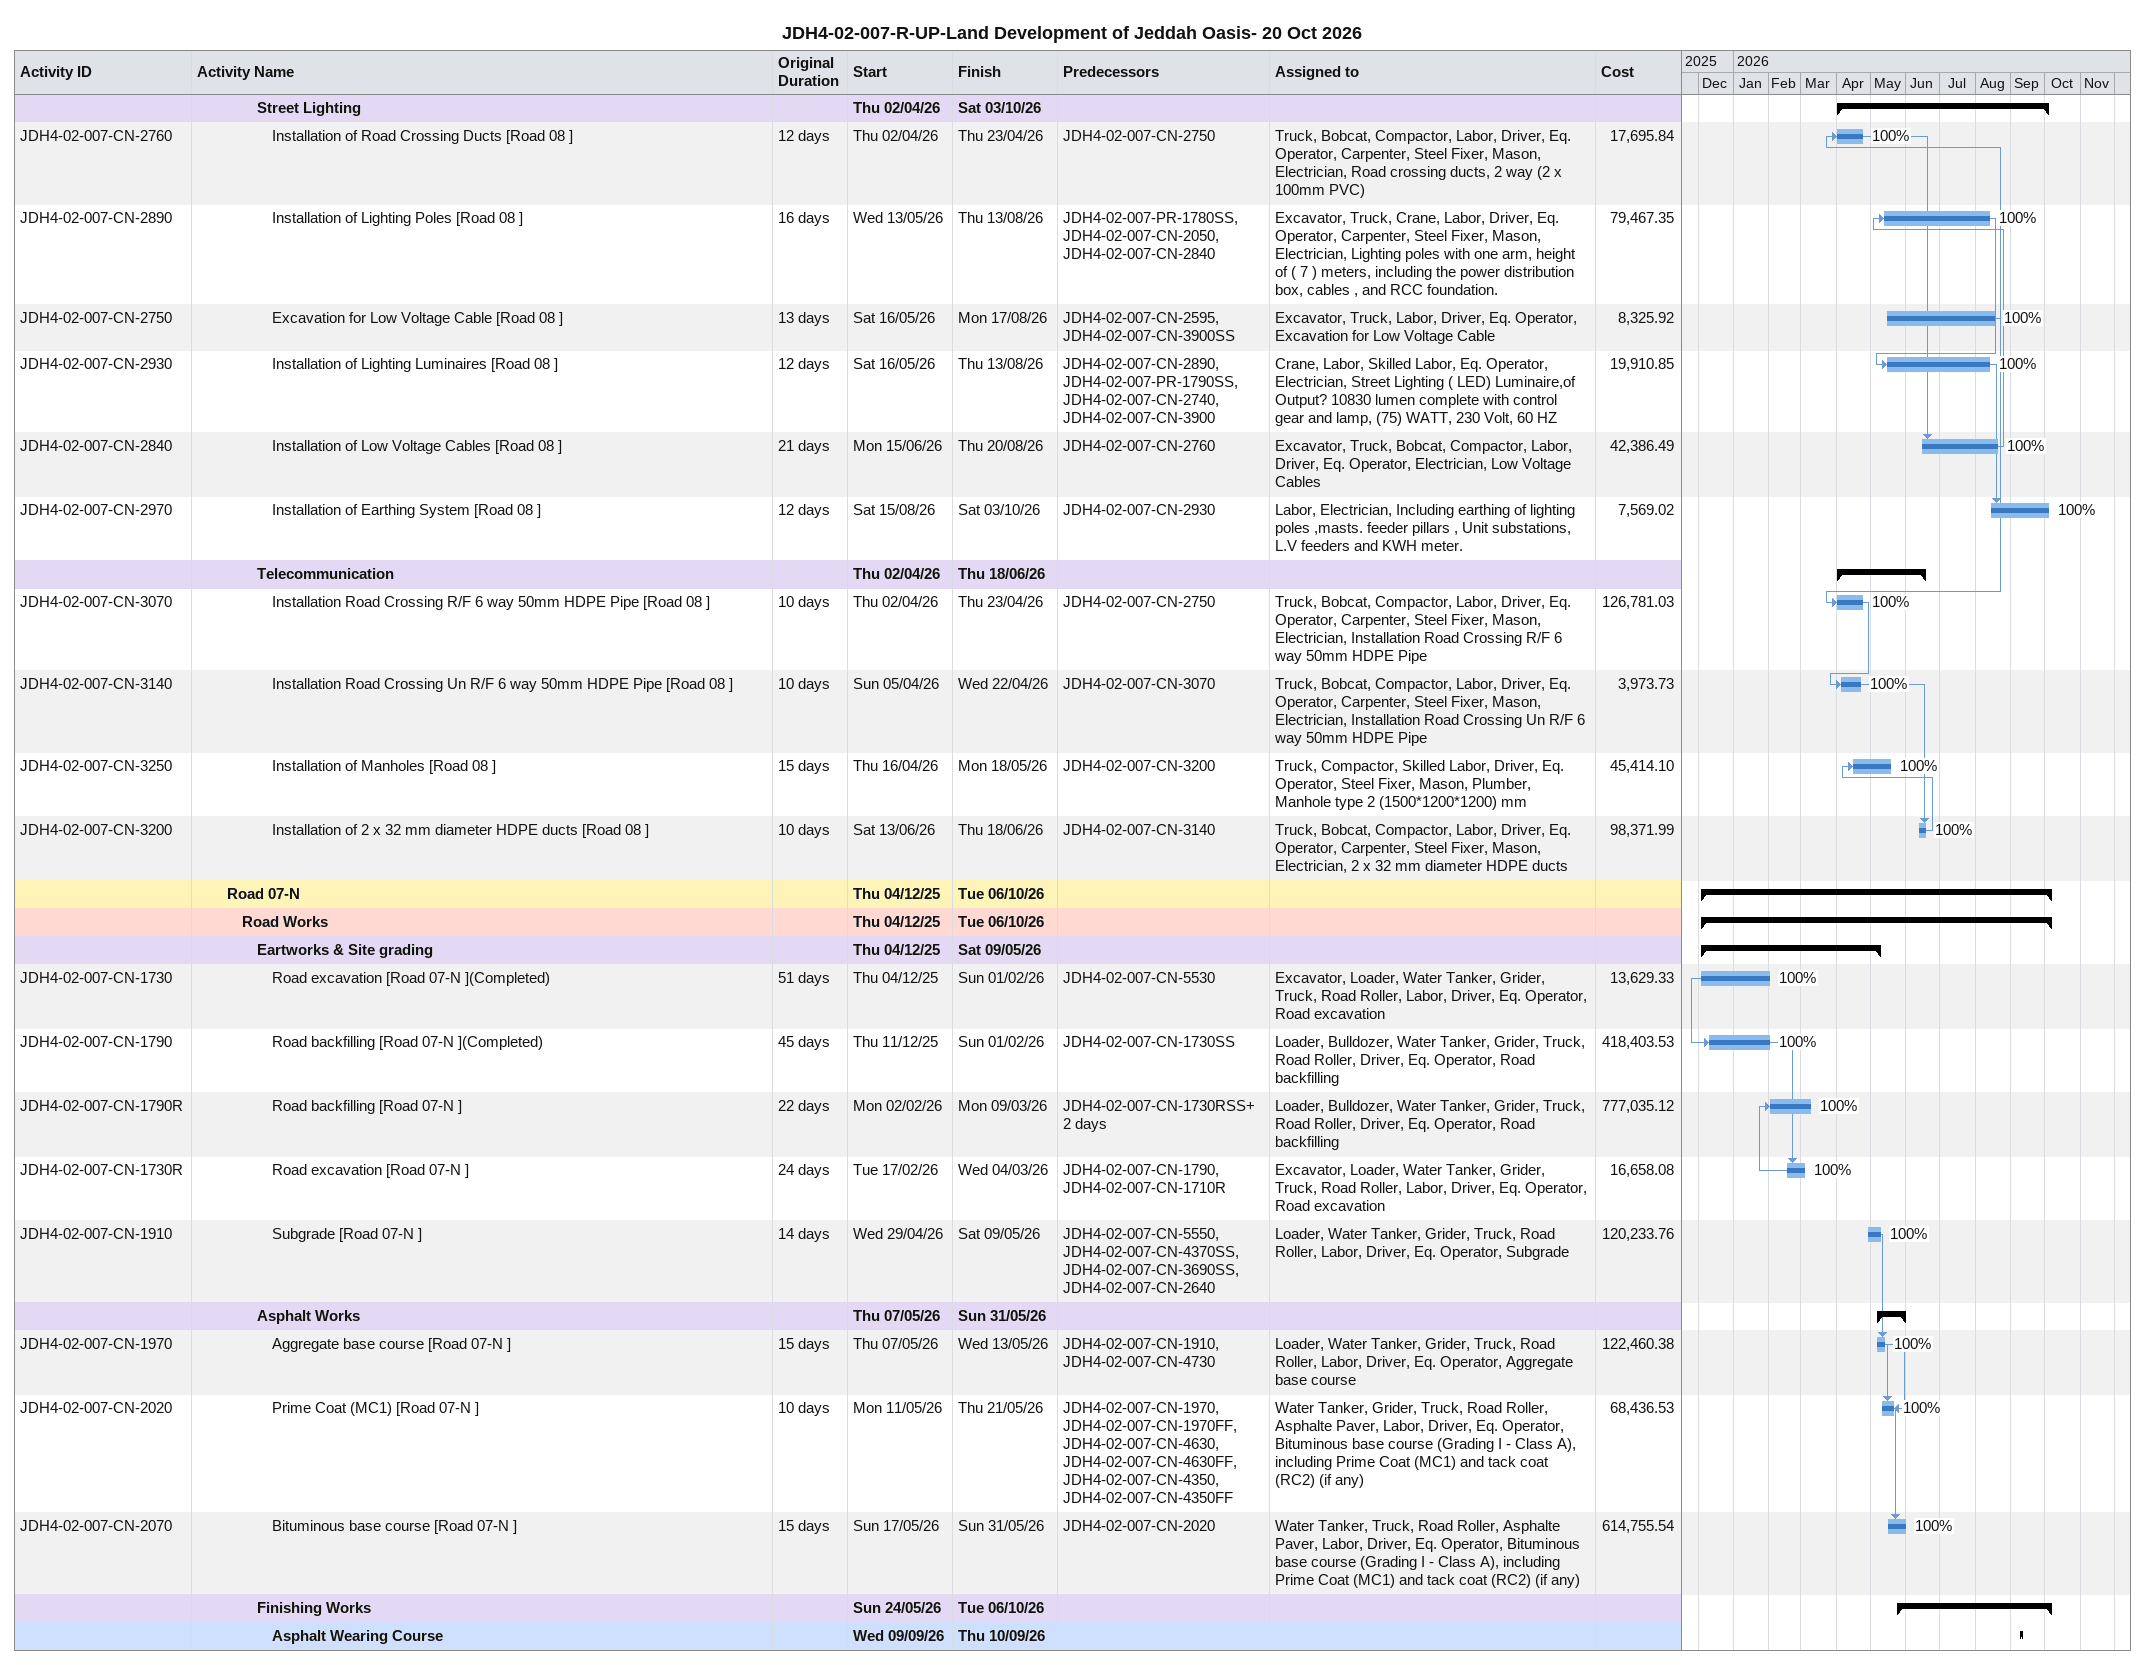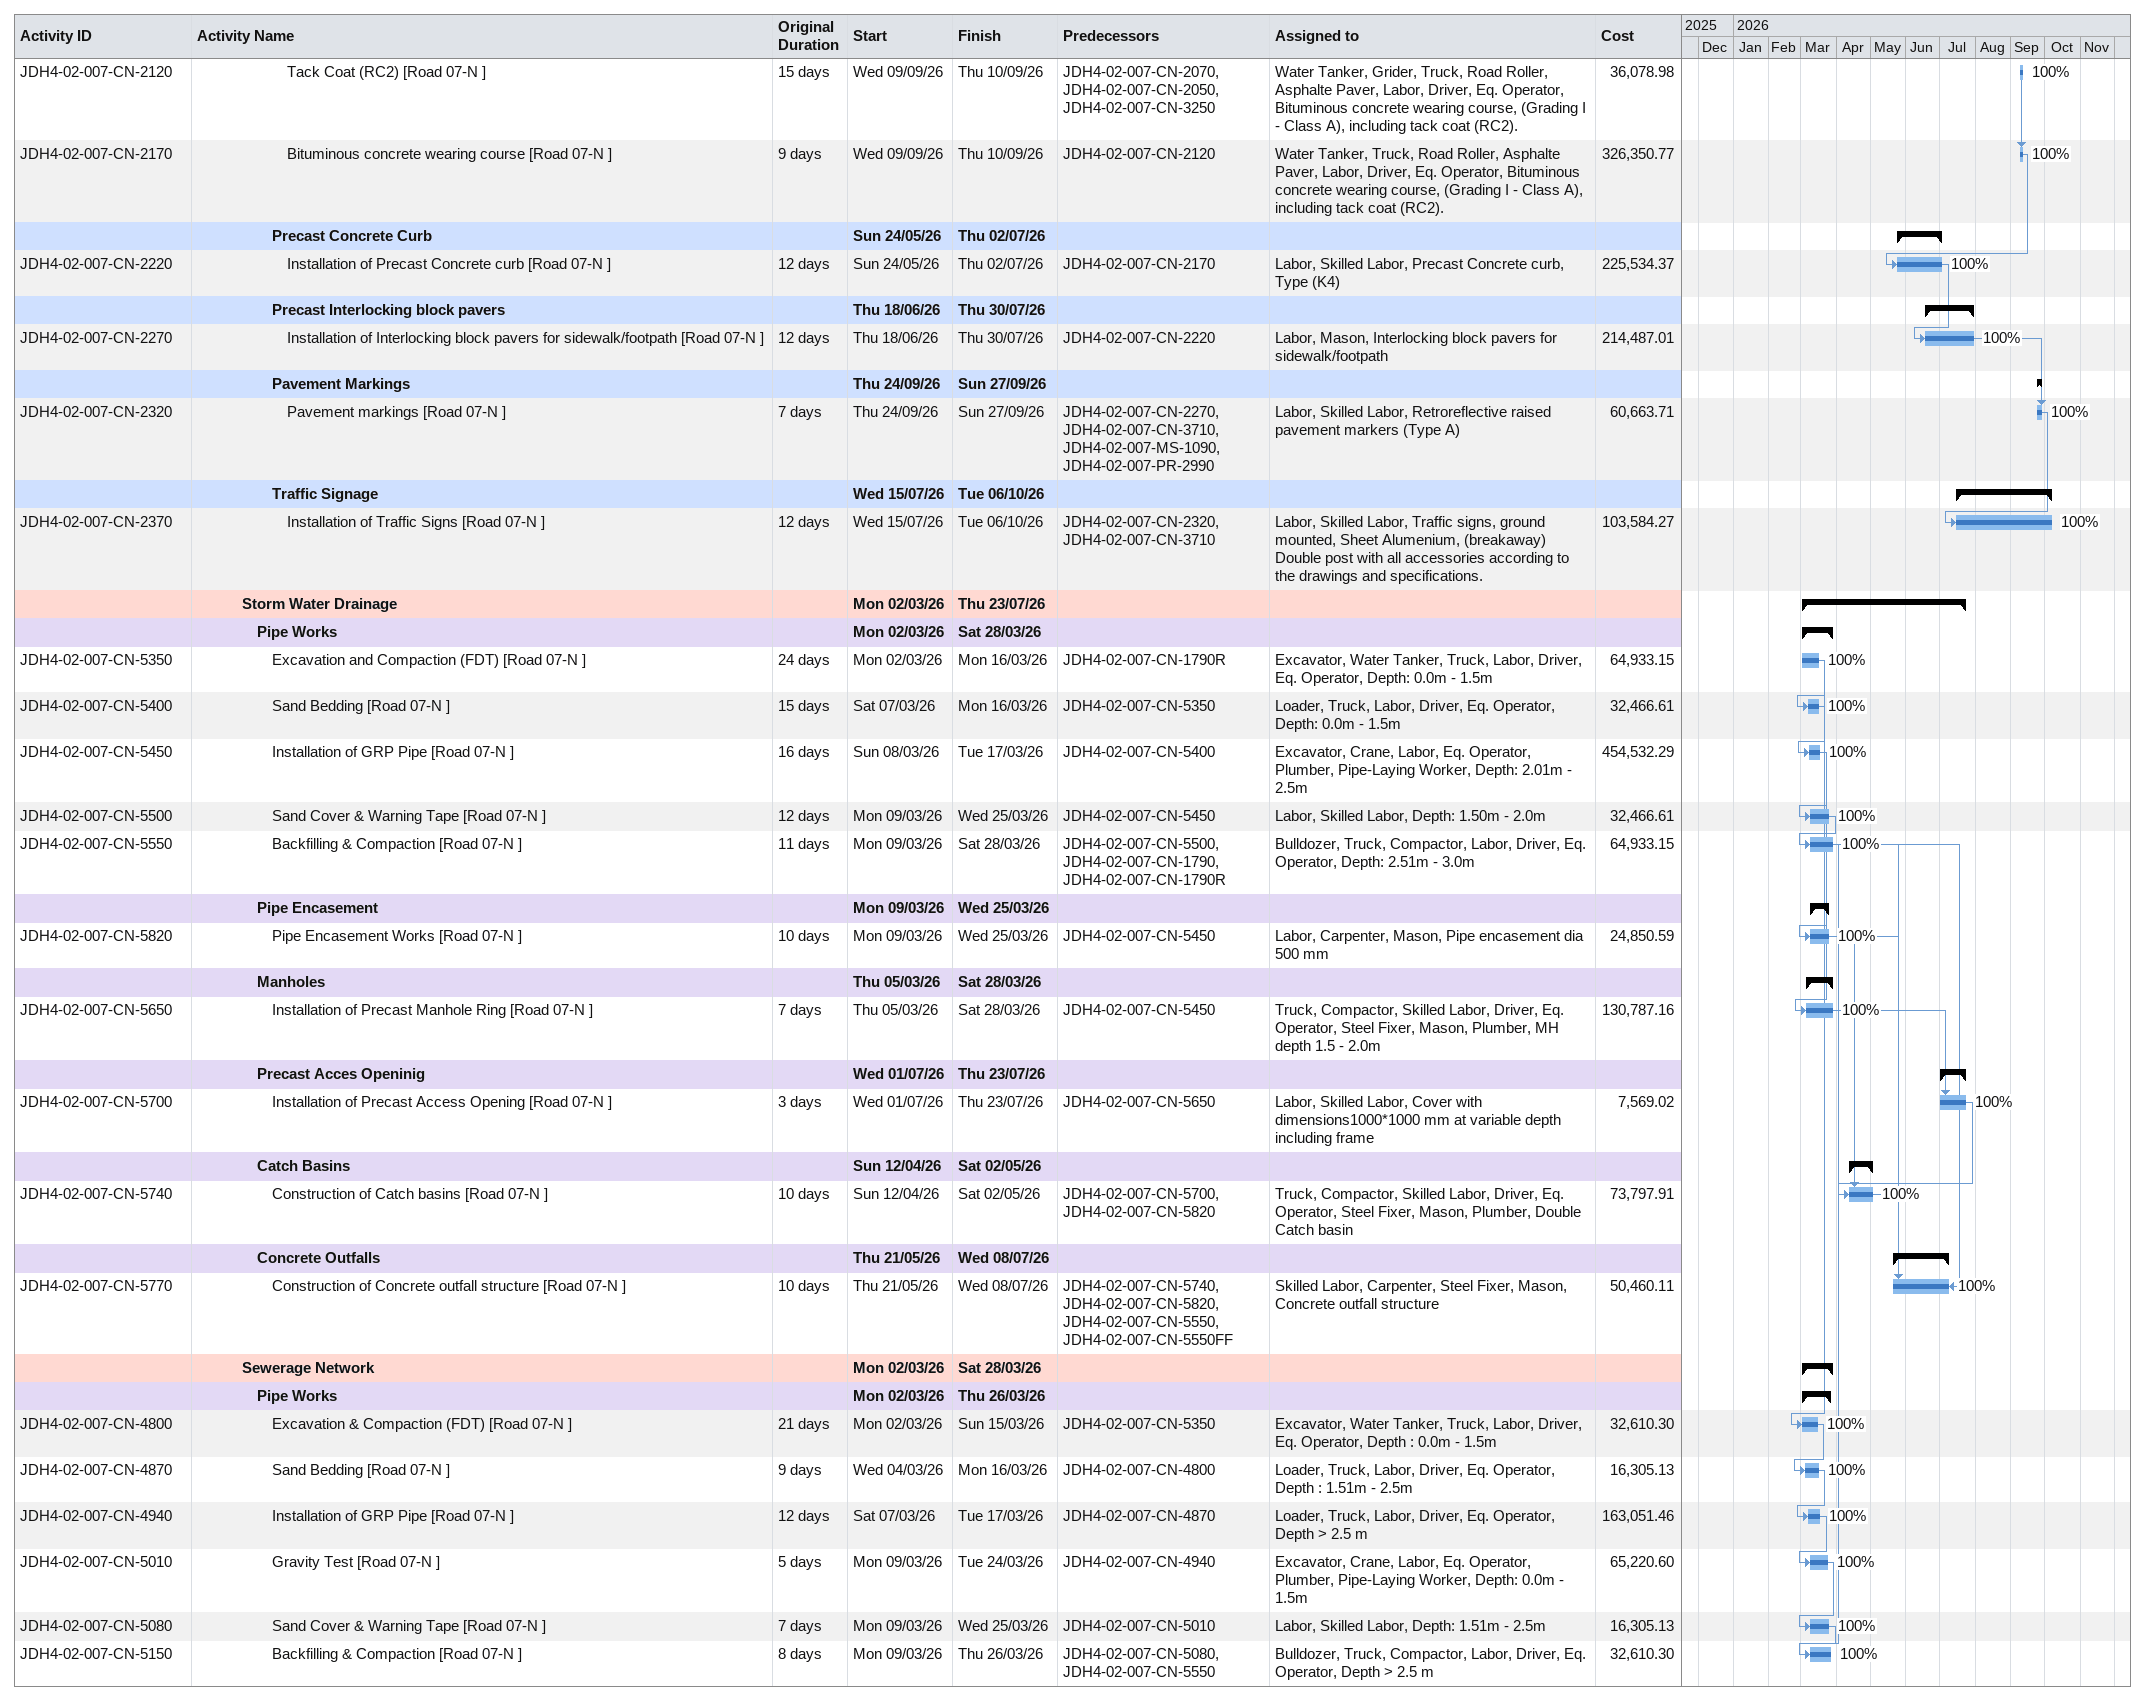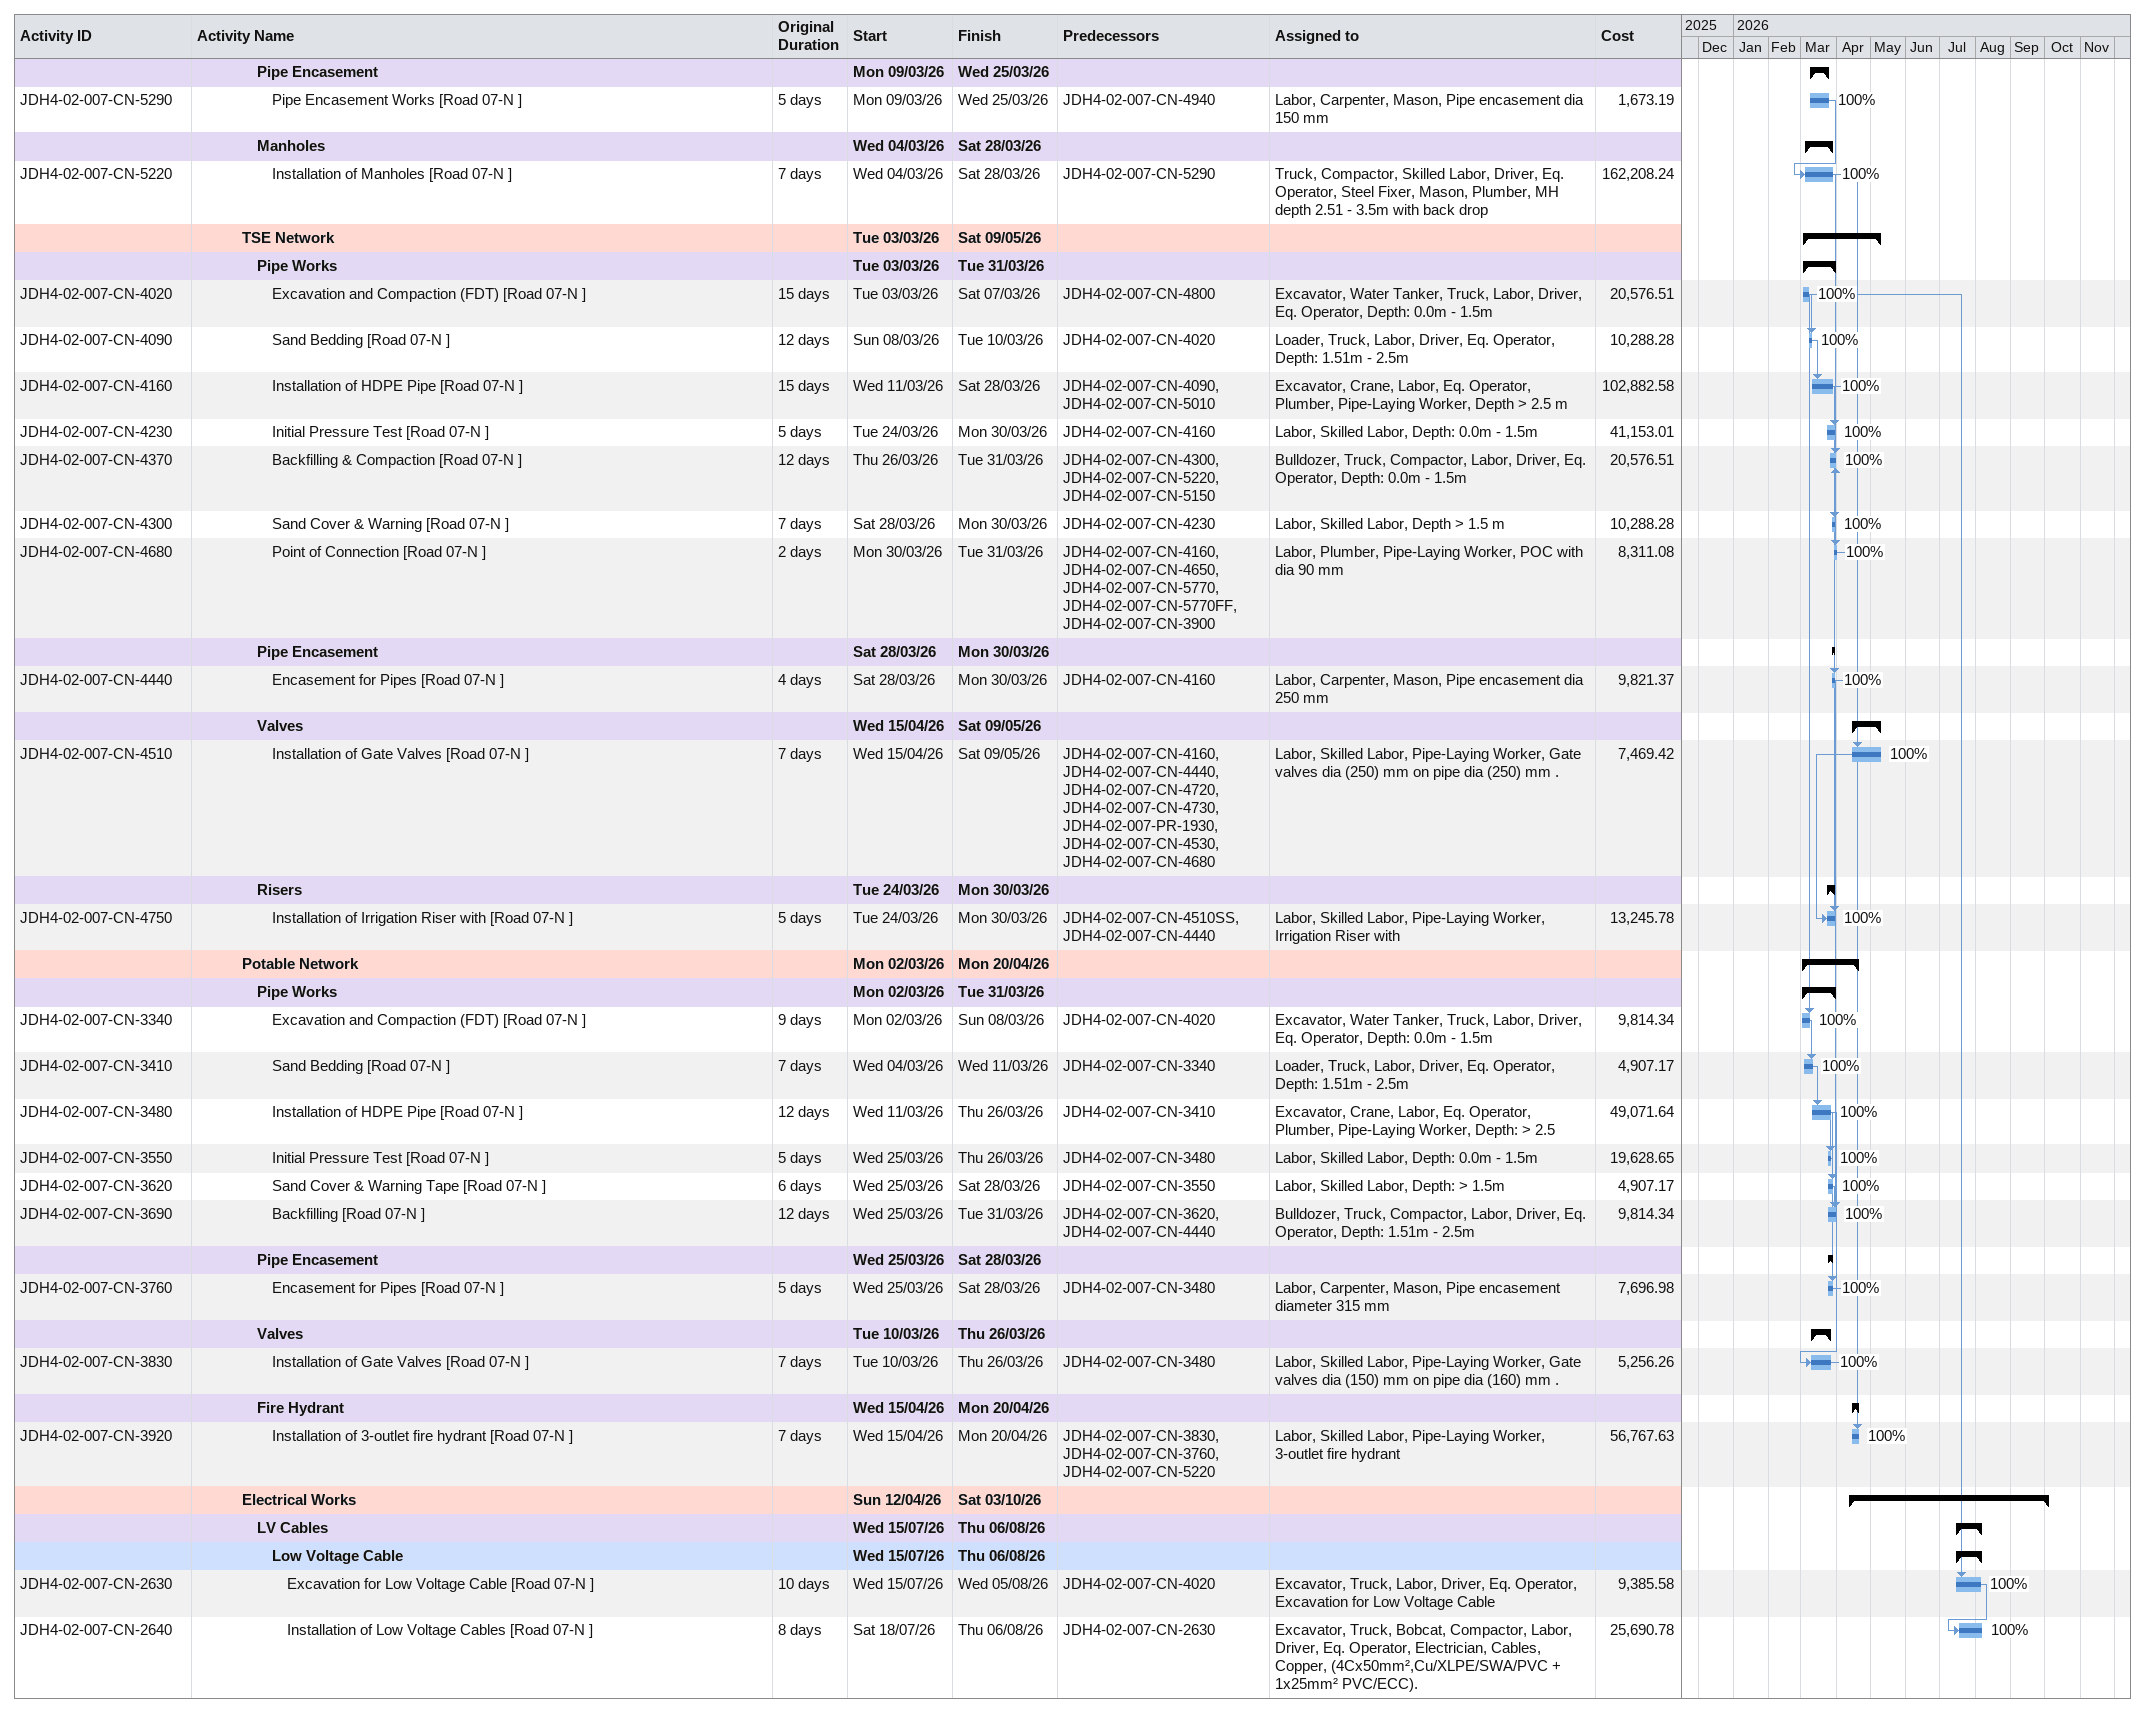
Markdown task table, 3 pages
JDH4-02-007-R-UP-Land Development of Jeddah Oasis- 20 Oct 2026

| ID | Level | Task | Original duration | Start | Finish | Predecessors | Resources | % complete | Cost |
|---|---|---|---|---|---|---|---|---|---|
|  | 5 | **Street Lighting** |  | 2026-04-02 | 2026-10-03 |  |  |  |  |
| JDH4-02-007-CN-2760 | 6 | Installation of Road Crossing Ducts [Road 08 ] | 12d | 2026-04-02 | 2026-04-23 | JDH4-02-007-CN-2750 | Truck, Bobcat, Compactor, Labor, Driver, Eq. Operator, Carpenter, Steel Fixer, Mason, Electrician, Road crossing ducts, 2 way (2 x 100mm PVC) | 100 | 17695.84 |
| JDH4-02-007-CN-2890 | 6 | Installation of Lighting Poles [Road 08 ] | 16d | 2026-05-13 | 2026-08-13 | JDH4-02-007-PR-1780SS, JDH4-02-007-CN-2050, JDH4-02-007-CN-2840 | Excavator, Truck, Crane, Labor, Driver, Eq. Operator, Carpenter, Steel Fixer, Mason, Electrician, Lighting poles with one arm, height of ( 7 ) meters, including the power distribution box, cables , and RCC foundation. | 100 | 79467.35 |
| JDH4-02-007-CN-2750 | 6 | Excavation for Low Voltage Cable [Road 08 ] | 13d | 2026-05-16 | 2026-08-17 | JDH4-02-007-CN-2595, JDH4-02-007-CN-3900SS | Excavator, Truck, Labor, Driver, Eq. Operator, Excavation for Low Voltage Cable | 100 | 8325.92 |
| JDH4-02-007-CN-2930 | 6 | Installation of Lighting Luminaires [Road 08 ] | 12d | 2026-05-16 | 2026-08-13 | JDH4-02-007-CN-2890, JDH4-02-007-PR-1790SS, JDH4-02-007-CN-2740, JDH4-02-007-CN-3900 | Crane, Labor, Skilled Labor, Eq. Operator, Electrician, Street Lighting ( LED) Luminaire,of Output? 10830 lumen complete with control gear and lamp, (75) WATT, 230 Volt, 60 HZ | 100 | 19910.85 |
| JDH4-02-007-CN-2840 | 6 | Installation of Low Voltage Cables [Road 08 ] | 21d | 2026-06-15 | 2026-08-20 | JDH4-02-007-CN-2760 | Excavator, Truck, Bobcat, Compactor, Labor, Driver, Eq. Operator, Electrician, Low Voltage Cables | 100 | 42386.49 |
| JDH4-02-007-CN-2970 | 6 | Installation of Earthing System [Road 08 ] | 12d | 2026-08-15 | 2026-10-03 | JDH4-02-007-CN-2930 | Labor, Electrician, Including earthing of lighting poles ,masts. feeder pillars , Unit substations, L.V feeders and KWH meter. | 100 | 7569.02 |
|  | 5 | **Telecommunication** |  | 2026-04-02 | 2026-06-18 |  |  |  |  |
| JDH4-02-007-CN-3070 | 6 | Installation Road Crossing R/F 6 way 50mm HDPE Pipe [Road 08 ] | 10d | 2026-04-02 | 2026-04-23 | JDH4-02-007-CN-2750 | Truck, Bobcat, Compactor, Labor, Driver, Eq. Operator, Carpenter, Steel Fixer, Mason, Electrician, Installation Road Crossing R/F 6 way 50mm HDPE Pipe | 100 | 126781.03 |
| JDH4-02-007-CN-3140 | 6 | Installation Road Crossing Un R/F 6 way 50mm HDPE Pipe [Road 08 ] | 10d | 2026-04-05 | 2026-04-22 | JDH4-02-007-CN-3070 | Truck, Bobcat, Compactor, Labor, Driver, Eq. Operator, Carpenter, Steel Fixer, Mason, Electrician, Installation Road Crossing Un R/F 6 way 50mm HDPE Pipe | 100 | 3973.73 |
| JDH4-02-007-CN-3250 | 6 | Installation of Manholes [Road 08 ] | 15d | 2026-04-16 | 2026-05-18 | JDH4-02-007-CN-3200 | Truck, Compactor, Skilled Labor, Driver, Eq. Operator, Steel Fixer, Mason, Plumber, Manhole type 2 (1500*1200*1200) mm | 100 | 45414.10 |
| JDH4-02-007-CN-3200 | 6 | Installation of 2 x 32 mm diameter HDPE ducts [Road 08 ] | 10d | 2026-06-13 | 2026-06-18 | JDH4-02-007-CN-3140 | Truck, Bobcat, Compactor, Labor, Driver, Eq. Operator, Carpenter, Steel Fixer, Mason, Electrician, 2 x 32 mm diameter HDPE ducts | 100 | 98371.99 |
|  | 3 | **Road 07-N** |  | 2025-12-04 | 2026-10-06 |  |  |  |  |
|  | 4 | **Road Works** |  | 2025-12-04 | 2026-10-06 |  |  |  |  |
|  | 5 | **Eartworks & Site grading** |  | 2025-12-04 | 2026-05-09 |  |  |  |  |
| JDH4-02-007-CN-1730 | 6 | Road excavation [Road 07-N ](Completed) | 51d | 2025-12-04 | 2026-02-01 | JDH4-02-007-CN-5530 | Excavator, Loader, Water Tanker, Grider, Truck, Road Roller, Labor, Driver, Eq. Operator, Road excavation | 100 | 13629.33 |
| JDH4-02-007-CN-1790 | 6 | Road backfilling [Road 07-N ](Completed) | 45d | 2025-12-11 | 2026-02-01 | JDH4-02-007-CN-1730SS | Loader, Bulldozer, Water Tanker, Grider, Truck, Road Roller, Driver, Eq. Operator, Road backfilling | 100 | 418403.53 |
| JDH4-02-007-CN-1790R | 6 | Road backfilling [Road 07-N ] | 22d | 2026-02-02 | 2026-03-09 | JDH4-02-007-CN-1730RSS+2d | Loader, Bulldozer, Water Tanker, Grider, Truck, Road Roller, Driver, Eq. Operator, Road backfilling | 100 | 777035.12 |
| JDH4-02-007-CN-1730R | 6 | Road excavation [Road 07-N ] | 24d | 2026-02-17 | 2026-03-04 | JDH4-02-007-CN-1790, JDH4-02-007-CN-1710R | Excavator, Loader, Water Tanker, Grider, Truck, Road Roller, Labor, Driver, Eq. Operator, Road excavation | 100 | 16658.08 |
| JDH4-02-007-CN-1910 | 6 | Subgrade [Road 07-N ] | 14d | 2026-04-29 | 2026-05-09 | JDH4-02-007-CN-5550, JDH4-02-007-CN-4370SS, JDH4-02-007-CN-3690SS, JDH4-02-007-CN-2640 | Loader, Water Tanker, Grider, Truck, Road Roller, Labor, Driver, Eq. Operator, Subgrade | 100 | 120233.76 |
|  | 5 | **Asphalt Works** |  | 2026-05-07 | 2026-05-31 |  |  |  |  |
| JDH4-02-007-CN-1970 | 6 | Aggregate base course [Road 07-N ] | 15d | 2026-05-07 | 2026-05-13 | JDH4-02-007-CN-1910, JDH4-02-007-CN-4730 | Loader, Water Tanker, Grider, Truck, Road Roller, Labor, Driver, Eq. Operator, Aggregate base course | 100 | 122460.38 |
| JDH4-02-007-CN-2020 | 6 | Prime Coat (MC1) [Road 07-N ] | 10d | 2026-05-11 | 2026-05-21 | JDH4-02-007-CN-1970, JDH4-02-007-CN-1970FF, JDH4-02-007-CN-4630, JDH4-02-007-CN-4630FF, JDH4-02-007-CN-4350, JDH4-02-007-CN-4350FF | Water Tanker, Grider, Truck, Road Roller, Asphalte Paver, Labor, Driver, Eq. Operator, Bituminous base course (Grading I - Class A), including Prime Coat (MC1) and tack coat (RC2) (if any) | 100 | 68436.53 |
| JDH4-02-007-CN-2070 | 6 | Bituminous base course [Road 07-N ] | 15d | 2026-05-17 | 2026-05-31 | JDH4-02-007-CN-2020 | Water Tanker, Truck, Road Roller, Asphalte Paver, Labor, Driver, Eq. Operator, Bituminous base course (Grading I - Class A), including Prime Coat (MC1) and tack coat (RC2) (if any) | 100 | 614755.54 |
|  | 5 | **Finishing Works** |  | 2026-05-24 | 2026-10-06 |  |  |  |  |
|  | 6 | **Asphalt Wearing Course** |  | 2026-09-09 | 2026-09-10 |  |  |  |  |
| JDH4-02-007-CN-2120 | 7 | Tack Coat (RC2) [Road 07-N ] | 15d | 2026-09-09 | 2026-09-10 | JDH4-02-007-CN-2070, JDH4-02-007-CN-2050, JDH4-02-007-CN-3250 | Water Tanker, Grider, Truck, Road Roller, Asphalte Paver, Labor, Driver, Eq. Operator, Bituminous concrete wearing course, (Grading I - Class A), including tack coat (RC2). | 100 | 36078.98 |
| JDH4-02-007-CN-2170 | 7 | Bituminous concrete wearing course [Road 07-N ] | 9d | 2026-09-09 | 2026-09-10 | JDH4-02-007-CN-2120 | Water Tanker, Truck, Road Roller, Asphalte Paver, Labor, Driver, Eq. Operator, Bituminous concrete wearing course, (Grading I - Class A), including tack coat (RC2). | 100 | 326350.77 |
|  | 6 | **Precast Concrete Curb** |  | 2026-05-24 | 2026-07-02 |  |  |  |  |
| JDH4-02-007-CN-2220 | 7 | Installation of Precast Concrete curb [Road 07-N ] | 12d | 2026-05-24 | 2026-07-02 | JDH4-02-007-CN-2170 | Labor, Skilled Labor, Precast Concrete curb, Type (K4) | 100 | 225534.37 |
|  | 6 | **Precast Interlocking block pavers** |  | 2026-06-18 | 2026-07-30 |  |  |  |  |
| JDH4-02-007-CN-2270 | 7 | Installation of Interlocking block pavers for sidewalk/footpath [Road 07-N ] | 12d | 2026-06-18 | 2026-07-30 | JDH4-02-007-CN-2220 | Labor, Mason, Interlocking block pavers for sidewalk/footpath | 100 | 214487.01 |
|  | 6 | **Pavement Markings** |  | 2026-09-24 | 2026-09-27 |  |  |  |  |
| JDH4-02-007-CN-2320 | 7 | Pavement markings [Road 07-N ] | 7d | 2026-09-24 | 2026-09-27 | JDH4-02-007-CN-2270, JDH4-02-007-CN-3710, JDH4-02-007-MS-1090, JDH4-02-007-PR-2990 | Labor, Skilled Labor, Retroreflective raised pavement markers (Type A) | 100 | 60663.71 |
|  | 6 | **Traffic Signage** |  | 2026-07-15 | 2026-10-06 |  |  |  |  |
| JDH4-02-007-CN-2370 | 7 | Installation of Traffic Signs [Road 07-N ] | 12d | 2026-07-15 | 2026-10-06 | JDH4-02-007-CN-2320, JDH4-02-007-CN-3710 | Labor, Skilled Labor, Traffic signs, ground mounted, Sheet Alumenium, (breakaway) Double post with all accessories according to the drawings and specifications. | 100 | 103584.27 |
|  | 4 | **Storm Water Drainage** |  | 2026-03-02 | 2026-07-23 |  |  |  |  |
|  | 5 | **Pipe Works** |  | 2026-03-02 | 2026-03-28 |  |  |  |  |
| JDH4-02-007-CN-5350 | 6 | Excavation and Compaction (FDT) [Road 07-N ] | 24d | 2026-03-02 | 2026-03-16 | JDH4-02-007-CN-1790R | Excavator, Water Tanker, Truck, Labor, Driver, Eq. Operator, Depth: 0.0m - 1.5m | 100 | 64933.15 |
| JDH4-02-007-CN-5400 | 6 | Sand Bedding [Road 07-N ] | 15d | 2026-03-07 | 2026-03-16 | JDH4-02-007-CN-5350 | Loader, Truck, Labor, Driver, Eq. Operator, Depth: 0.0m - 1.5m | 100 | 32466.61 |
| JDH4-02-007-CN-5450 | 6 | Installation of GRP Pipe [Road 07-N ] | 16d | 2026-03-08 | 2026-03-17 | JDH4-02-007-CN-5400 | Excavator, Crane, Labor, Eq. Operator, Plumber, Pipe-Laying Worker, Depth: 2.01m - 2.5m | 100 | 454532.29 |
| JDH4-02-007-CN-5500 | 6 | Sand Cover & Warning Tape [Road 07-N ] | 12d | 2026-03-09 | 2026-03-25 | JDH4-02-007-CN-5450 | Labor, Skilled Labor, Depth: 1.50m - 2.0m | 100 | 32466.61 |
| JDH4-02-007-CN-5550 | 6 | Backfilling & Compaction [Road 07-N ] | 11d | 2026-03-09 | 2026-03-28 | JDH4-02-007-CN-5500, JDH4-02-007-CN-1790, JDH4-02-007-CN-1790R | Bulldozer, Truck, Compactor, Labor, Driver, Eq. Operator, Depth: 2.51m - 3.0m | 100 | 64933.15 |
|  | 5 | **Pipe Encasement** |  | 2026-03-09 | 2026-03-25 |  |  |  |  |
| JDH4-02-007-CN-5820 | 6 | Pipe Encasement Works [Road 07-N ] | 10d | 2026-03-09 | 2026-03-25 | JDH4-02-007-CN-5450 | Labor, Carpenter, Mason, Pipe encasement dia 500 mm | 100 | 24850.59 |
|  | 5 | **Manholes** |  | 2026-03-05 | 2026-03-28 |  |  |  |  |
| JDH4-02-007-CN-5650 | 6 | Installation of Precast Manhole Ring [Road 07-N ] | 7d | 2026-03-05 | 2026-03-28 | JDH4-02-007-CN-5450 | Truck, Compactor, Skilled Labor, Driver, Eq. Operator, Steel Fixer, Mason, Plumber, MH depth 1.5 - 2.0m | 100 | 130787.16 |
|  | 5 | **Precast Acces Openinig** |  | 2026-07-01 | 2026-07-23 |  |  |  |  |
| JDH4-02-007-CN-5700 | 6 | Installation of Precast Access Opening [Road 07-N ] | 3d | 2026-07-01 | 2026-07-23 | JDH4-02-007-CN-5650 | Labor, Skilled Labor, Cover with dimensions1000*1000 mm at variable depth including frame | 100 | 7569.02 |
|  | 5 | **Catch Basins** |  | 2026-04-12 | 2026-05-02 |  |  |  |  |
| JDH4-02-007-CN-5740 | 6 | Construction of Catch basins [Road 07-N ] | 10d | 2026-04-12 | 2026-05-02 | JDH4-02-007-CN-5700, JDH4-02-007-CN-5820 | Truck, Compactor, Skilled Labor, Driver, Eq. Operator, Steel Fixer, Mason, Plumber, Double Catch basin | 100 | 73797.91 |
|  | 5 | **Concrete Outfalls** |  | 2026-05-21 | 2026-07-08 |  |  |  |  |
| JDH4-02-007-CN-5770 | 6 | Construction of Concrete outfall structure [Road 07-N ] | 10d | 2026-05-21 | 2026-07-08 | JDH4-02-007-CN-5740, JDH4-02-007-CN-5820, JDH4-02-007-CN-5550, JDH4-02-007-CN-5550FF | Skilled Labor, Carpenter, Steel Fixer, Mason, Concrete outfall structure | 100 | 50460.11 |
|  | 4 | **Sewerage Network** |  | 2026-03-02 | 2026-03-28 |  |  |  |  |
|  | 5 | **Pipe Works** |  | 2026-03-02 | 2026-03-26 |  |  |  |  |
| JDH4-02-007-CN-4800 | 6 | Excavation & Compaction (FDT) [Road 07-N ] | 21d | 2026-03-02 | 2026-03-15 | JDH4-02-007-CN-5350 | Excavator, Water Tanker, Truck, Labor, Driver, Eq. Operator, Depth : 0.0m - 1.5m | 100 | 32610.30 |
| JDH4-02-007-CN-4870 | 6 | Sand Bedding [Road 07-N ] | 9d | 2026-03-04 | 2026-03-16 | JDH4-02-007-CN-4800 | Loader, Truck, Labor, Driver, Eq. Operator, Depth : 1.51m - 2.5m | 100 | 16305.13 |
| JDH4-02-007-CN-4940 | 6 | Installation of GRP Pipe [Road 07-N ] | 12d | 2026-03-07 | 2026-03-17 | JDH4-02-007-CN-4870 | Loader, Truck, Labor, Driver, Eq. Operator, Depth > 2.5 m | 100 | 163051.46 |
| JDH4-02-007-CN-5010 | 6 | Gravity Test [Road 07-N ] | 5d | 2026-03-09 | 2026-03-24 | JDH4-02-007-CN-4940 | Excavator, Crane, Labor, Eq. Operator, Plumber, Pipe-Laying Worker, Depth: 0.0m - 1.5m | 100 | 65220.60 |
| JDH4-02-007-CN-5080 | 6 | Sand Cover & Warning Tape [Road 07-N ] | 7d | 2026-03-09 | 2026-03-25 | JDH4-02-007-CN-5010 | Labor, Skilled Labor, Depth: 1.51m - 2.5m | 100 | 16305.13 |
| JDH4-02-007-CN-5150 | 6 | Backfilling & Compaction [Road 07-N ] | 8d | 2026-03-09 | 2026-03-26 | JDH4-02-007-CN-5080, JDH4-02-007-CN-5550 | Bulldozer, Truck, Compactor, Labor, Driver, Eq. Operator, Depth > 2.5 m | 100 | 32610.30 |
|  | 5 | **Pipe Encasement** |  | 2026-03-09 | 2026-03-25 |  |  |  |  |
| JDH4-02-007-CN-5290 | 6 | Pipe Encasement Works [Road 07-N ] | 5d | 2026-03-09 | 2026-03-25 | JDH4-02-007-CN-4940 | Labor, Carpenter, Mason, Pipe encasement dia 150 mm | 100 | 1673.19 |
|  | 5 | **Manholes** |  | 2026-03-04 | 2026-03-28 |  |  |  |  |
| JDH4-02-007-CN-5220 | 6 | Installation of Manholes [Road 07-N ] | 7d | 2026-03-04 | 2026-03-28 | JDH4-02-007-CN-5290 | Truck, Compactor, Skilled Labor, Driver, Eq. Operator, Steel Fixer, Mason, Plumber, MH depth 2.51 - 3.5m with back drop | 100 | 162208.24 |
|  | 4 | **TSE Network** |  | 2026-03-03 | 2026-05-09 |  |  |  |  |
|  | 5 | **Pipe Works** |  | 2026-03-03 | 2026-03-31 |  |  |  |  |
| JDH4-02-007-CN-4020 | 6 | Excavation and Compaction (FDT) [Road 07-N ] | 15d | 2026-03-03 | 2026-03-07 | JDH4-02-007-CN-4800 | Excavator, Water Tanker, Truck, Labor, Driver, Eq. Operator, Depth: 0.0m - 1.5m | 100 | 20576.51 |
| JDH4-02-007-CN-4090 | 6 | Sand Bedding [Road 07-N ] | 12d | 2026-03-08 | 2026-03-10 | JDH4-02-007-CN-4020 | Loader, Truck, Labor, Driver, Eq. Operator, Depth: 1.51m - 2.5m | 100 | 10288.28 |
| JDH4-02-007-CN-4160 | 6 | Installation of HDPE Pipe [Road 07-N ] | 15d | 2026-03-11 | 2026-03-28 | JDH4-02-007-CN-4090, JDH4-02-007-CN-5010 | Excavator, Crane, Labor, Eq. Operator, Plumber, Pipe-Laying Worker, Depth > 2.5 m | 100 | 102882.58 |
| JDH4-02-007-CN-4230 | 6 | Initial Pressure Test [Road 07-N ] | 5d | 2026-03-24 | 2026-03-30 | JDH4-02-007-CN-4160 | Labor, Skilled Labor, Depth: 0.0m - 1.5m | 100 | 41153.01 |
| JDH4-02-007-CN-4370 | 6 | Backfilling & Compaction [Road 07-N ] | 12d | 2026-03-26 | 2026-03-31 | JDH4-02-007-CN-4300, JDH4-02-007-CN-5220, JDH4-02-007-CN-5150 | Bulldozer, Truck, Compactor, Labor, Driver, Eq. Operator, Depth: 0.0m - 1.5m | 100 | 20576.51 |
| JDH4-02-007-CN-4300 | 6 | Sand Cover & Warning [Road 07-N ] | 7d | 2026-03-28 | 2026-03-30 | JDH4-02-007-CN-4230 | Labor, Skilled Labor, Depth > 1.5 m | 100 | 10288.28 |
| JDH4-02-007-CN-4680 | 6 | Point of Connection [Road 07-N ] | 2d | 2026-03-30 | 2026-03-31 | JDH4-02-007-CN-4160, JDH4-02-007-CN-4650, JDH4-02-007-CN-5770, JDH4-02-007-CN-5770FF, JDH4-02-007-CN-3900 | Labor, Plumber, Pipe-Laying Worker, POC with dia 90 mm | 100 | 8311.08 |
|  | 5 | **Pipe Encasement** |  | 2026-03-28 | 2026-03-30 |  |  |  |  |
| JDH4-02-007-CN-4440 | 6 | Encasement for Pipes [Road 07-N ] | 4d | 2026-03-28 | 2026-03-30 | JDH4-02-007-CN-4160 | Labor, Carpenter, Mason, Pipe encasement dia 250 mm | 100 | 9821.37 |
|  | 5 | **Valves** |  | 2026-04-15 | 2026-05-09 |  |  |  |  |
| JDH4-02-007-CN-4510 | 6 | Installation of Gate Valves [Road 07-N ] | 7d | 2026-04-15 | 2026-05-09 | JDH4-02-007-CN-4160, JDH4-02-007-CN-4440, JDH4-02-007-CN-4720, JDH4-02-007-CN-4730, JDH4-02-007-PR-1930, JDH4-02-007-CN-4530, JDH4-02-007-CN-4680 | Labor, Skilled Labor, Pipe-Laying Worker, Gate valves dia (250) mm on pipe dia (250) mm . | 100 | 7469.42 |
|  | 5 | **Risers** |  | 2026-03-24 | 2026-03-30 |  |  |  |  |
| JDH4-02-007-CN-4750 | 6 | Installation of Irrigation Riser with [Road 07-N ] | 5d | 2026-03-24 | 2026-03-30 | JDH4-02-007-CN-4510SS, JDH4-02-007-CN-4440 | Labor, Skilled Labor, Pipe-Laying Worker, Irrigation Riser with | 100 | 13245.78 |
|  | 4 | **Potable Network** |  | 2026-03-02 | 2026-04-20 |  |  |  |  |
|  | 5 | **Pipe Works** |  | 2026-03-02 | 2026-03-31 |  |  |  |  |
| JDH4-02-007-CN-3340 | 6 | Excavation and Compaction (FDT) [Road 07-N ] | 9d | 2026-03-02 | 2026-03-08 | JDH4-02-007-CN-4020 | Excavator, Water Tanker, Truck, Labor, Driver, Eq. Operator, Depth: 0.0m - 1.5m | 100 | 9814.34 |
| JDH4-02-007-CN-3410 | 6 | Sand Bedding [Road 07-N ] | 7d | 2026-03-04 | 2026-03-11 | JDH4-02-007-CN-3340 | Loader, Truck, Labor, Driver, Eq. Operator, Depth: 1.51m - 2.5m | 100 | 4907.17 |
| JDH4-02-007-CN-3480 | 6 | Installation of HDPE Pipe [Road 07-N ] | 12d | 2026-03-11 | 2026-03-26 | JDH4-02-007-CN-3410 | Excavator, Crane, Labor, Eq. Operator, Plumber, Pipe-Laying Worker, Depth: > 2.5 | 100 | 49071.64 |
| JDH4-02-007-CN-3550 | 6 | Initial Pressure Test [Road 07-N ] | 5d | 2026-03-25 | 2026-03-26 | JDH4-02-007-CN-3480 | Labor, Skilled Labor, Depth: 0.0m - 1.5m | 100 | 19628.65 |
| JDH4-02-007-CN-3620 | 6 | Sand Cover & Warning Tape [Road 07-N ] | 6d | 2026-03-25 | 2026-03-28 | JDH4-02-007-CN-3550 | Labor, Skilled Labor, Depth: > 1.5m | 100 | 4907.17 |
| JDH4-02-007-CN-3690 | 6 | Backfilling [Road 07-N ] | 12d | 2026-03-25 | 2026-03-31 | JDH4-02-007-CN-3620, JDH4-02-007-CN-4440 | Bulldozer, Truck, Compactor, Labor, Driver, Eq. Operator, Depth: 1.51m - 2.5m | 100 | 9814.34 |
|  | 5 | **Pipe Encasement** |  | 2026-03-25 | 2026-03-28 |  |  |  |  |
| JDH4-02-007-CN-3760 | 6 | Encasement for Pipes [Road 07-N ] | 5d | 2026-03-25 | 2026-03-28 | JDH4-02-007-CN-3480 | Labor, Carpenter, Mason, Pipe encasement diameter 315 mm | 100 | 7696.98 |
|  | 5 | **Valves** |  | 2026-03-10 | 2026-03-26 |  |  |  |  |
| JDH4-02-007-CN-3830 | 6 | Installation of Gate Valves [Road 07-N ] | 7d | 2026-03-10 | 2026-03-26 | JDH4-02-007-CN-3480 | Labor, Skilled Labor, Pipe-Laying Worker, Gate valves dia (150) mm on pipe dia (160) mm . | 100 | 5256.26 |
|  | 5 | **Fire Hydrant** |  | 2026-04-15 | 2026-04-20 |  |  |  |  |
| JDH4-02-007-CN-3920 | 6 | Installation of 3-outlet fire hydrant [Road 07-N ] | 7d | 2026-04-15 | 2026-04-20 | JDH4-02-007-CN-3830, JDH4-02-007-CN-3760, JDH4-02-007-CN-5220 | Labor, Skilled Labor, Pipe-Laying Worker, 3-outlet fire hydrant | 100 | 56767.63 |
|  | 4 | **Electrical Works** |  | 2026-04-12 | 2026-10-03 |  |  |  |  |
|  | 5 | **LV Cables** |  | 2026-07-15 | 2026-08-06 |  |  |  |  |
|  | 6 | **Low Voltage Cable** |  | 2026-07-15 | 2026-08-06 |  |  |  |  |
| JDH4-02-007-CN-2630 | 7 | Excavation for Low Voltage Cable [Road 07-N ] | 10d | 2026-07-15 | 2026-08-05 | JDH4-02-007-CN-4020 | Excavator, Truck, Labor, Driver, Eq. Operator, Excavation for Low Voltage Cable | 100 | 9385.58 |
| JDH4-02-007-CN-2640 | 7 | Installation of Low Voltage Cables [Road 07-N ] | 8d | 2026-07-18 | 2026-08-06 | JDH4-02-007-CN-2630 | Excavator, Truck, Bobcat, Compactor, Labor, Driver, Eq. Operator, Electrician, Cables, Copper, (4Cx50mm²,Cu/XLPE/SWA/PVC + 1x25mm² PVC/ECC). | 100 | 25690.78 |
